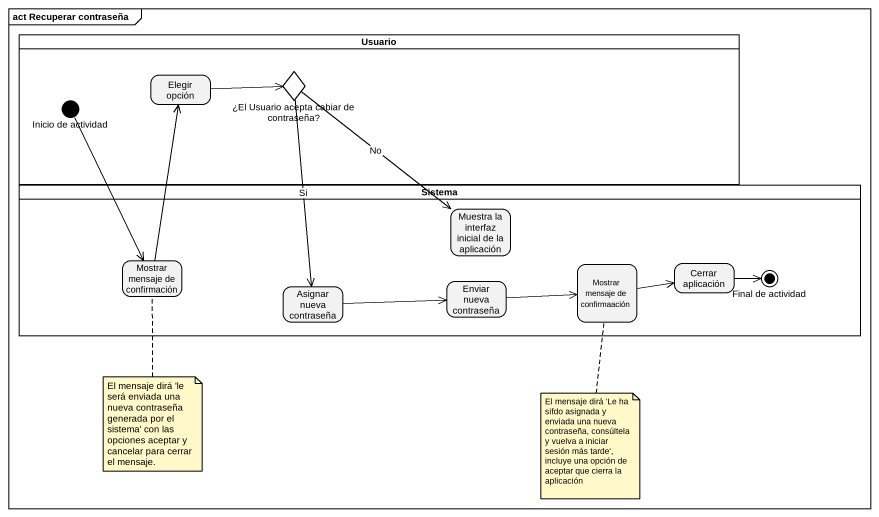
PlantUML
@startuml
mainframe act Recuperar contraseña
hide empty description
state Usuario <<partition>> {
  state "Elegir opción" as Elegir_opción
  state "¿El Usuario acepta cabiar de contraseña?" as El_Usuario_acepta_cabiar_de <<choice>>
  state "Inicio de actividad" as Inicio_de_actividad <<start>>
}
state Sistema <<partition>> {
  state "Muestra la interfaz inicial de la aplicación" as Muestra_la_interfaz_inicial
  state "Mostrar mensaje de confirmación" as Mostrar_mensaje_de
  state "Mostrar mensaje de confirmaación" as Mostrar_mensaje_de_2
  state "Cerrar aplicación" as Cerrar_aplicación
  state "Final de actividad" as Final_de_actividad <<end>>
  state "Asignar nueva contraseña" as Asignar_nueva_contraseña
  state "Enviar nueva contraseña" as Enviar_nueva_contraseña
}
Elegir_opción -right-> El_Usuario_acepta_cabiar_de
El_Usuario_acepta_cabiar_de --> Muestra_la_interfaz_inicial : No
El_Usuario_acepta_cabiar_de --> Asignar_nueva_contraseña : Si
Inicio_de_actividad --> Mostrar_mensaje_de
Mostrar_mensaje_de -up-> Elegir_opción
Mostrar_mensaje_de_2 -right-> Cerrar_aplicación
Cerrar_aplicación -right-> Final_de_actividad
Asignar_nueva_contraseña -right-> Enviar_nueva_contraseña
Enviar_nueva_contraseña -right-> Mostrar_mensaje_de_2
note bottom of Mostrar_mensaje_de : El mensaje dirá 'le será enviada una nueva contraseña generada por el sistema' con las opciones aceptar y cancelar para cerrar el mensaje.
note bottom of Mostrar_mensaje_de_2 : El mensaje dirá 'Le ha sifdo asignada y enviada una nueva contraseña, consúltela y vuelva a iniciar sesión más tarde', incluye una opción de aceptar que cierra la aplicación
@enduml
